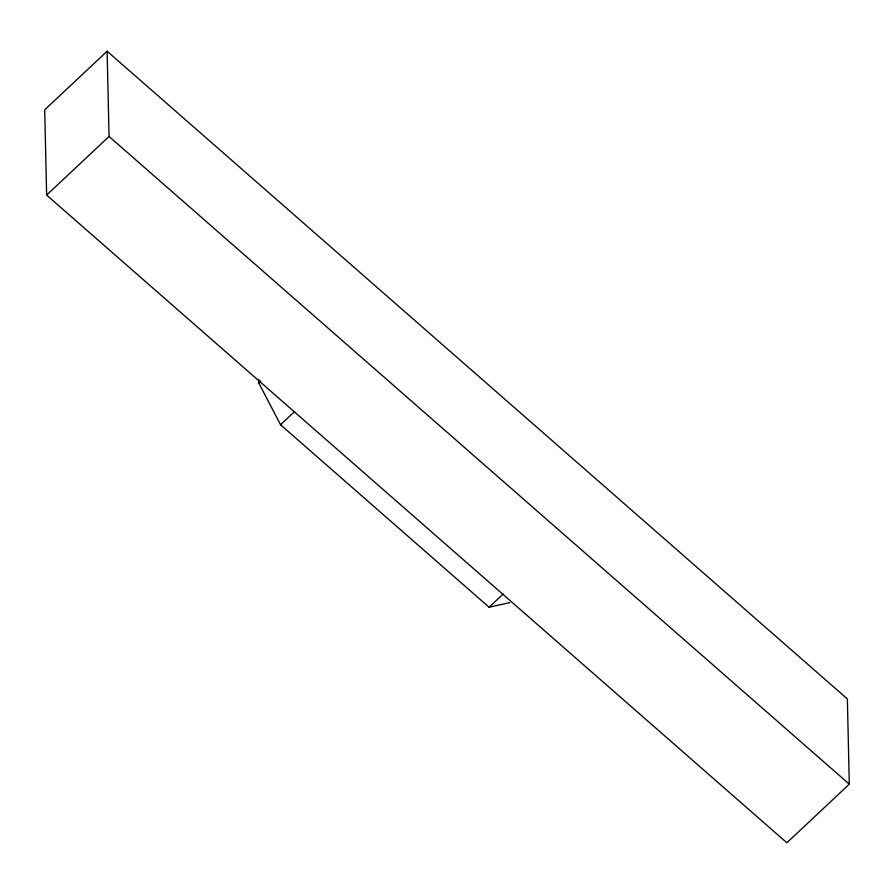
<?xml version="1.0" encoding="UTF-8"?>
<svg xmlns="http://www.w3.org/2000/svg" width="894" height="894" viewBox="0 0 894 894"><rect width="100%" height="100%" fill="white"/><g stroke="black" fill="none" stroke-linecap="round" stroke-linejoin="round"><path stroke-width="1.34" d="M107.124 51.237L44.7 109.828L46.633 195.082L786.876 842.763L849.3 784.172L847.367 698.918L107.124 51.237L109.057 136.48L849.3 784.172M46.633 195.082L109.057 136.48M509.803 602.612L489.096 607.238L280.526 424.751L258.768 382.956L260.78 381.067M280.526 424.751L294.618 411.519M489.096 607.238L503.188 594.007M258.679 379.347L258.768 382.956"/></g></svg>
